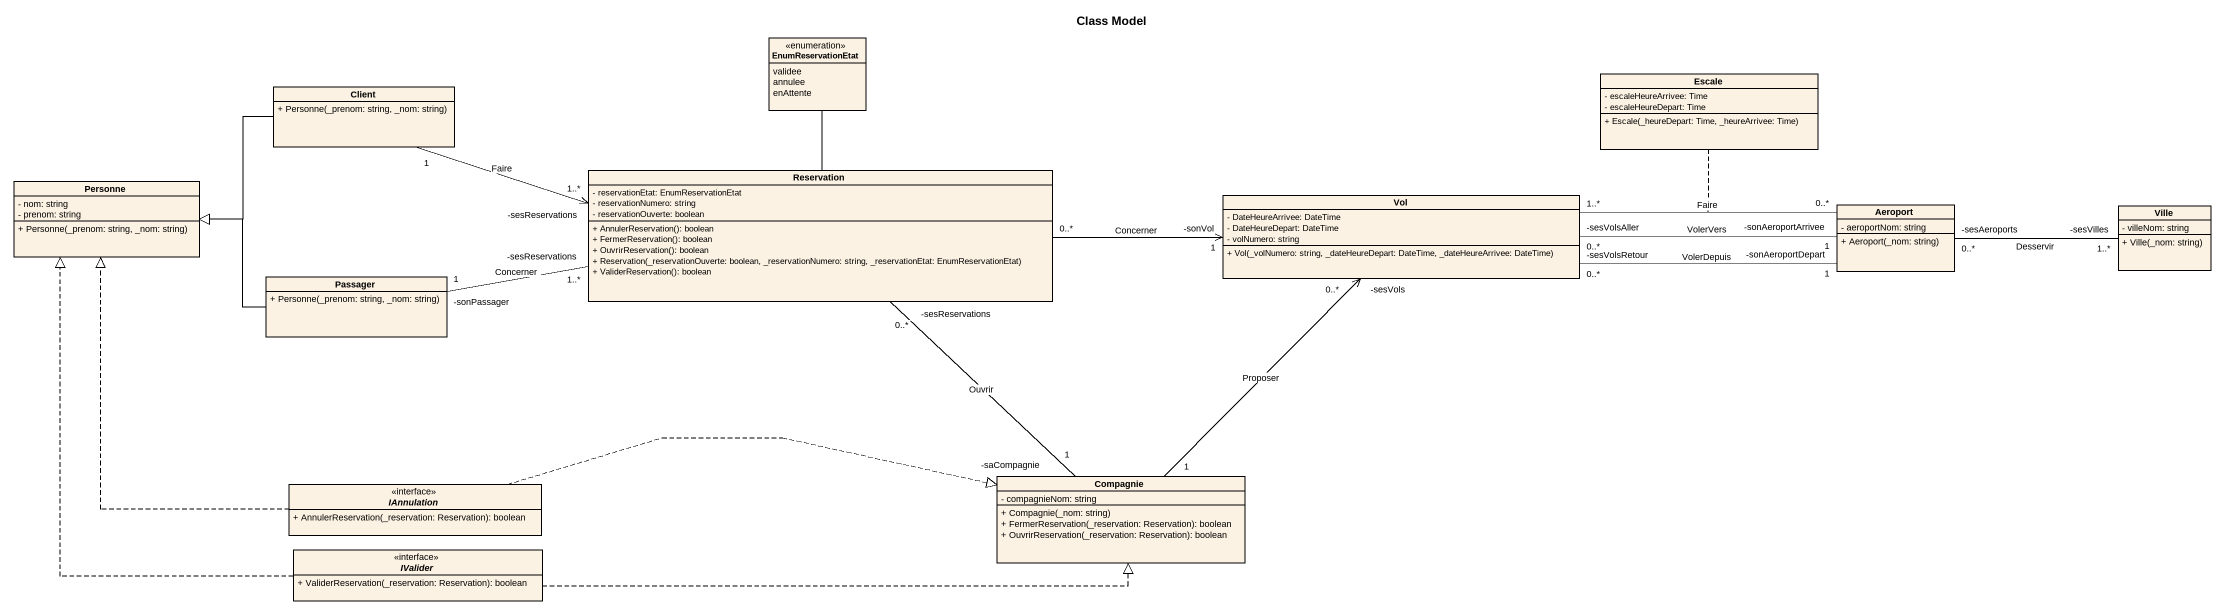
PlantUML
@startuml
title Class Model
hide circle
hide empty members
skinparam classAttributeIconSize 0
enum EnumReservationEtat {
  validee
  annulee
  enAttente
}
class Client {
  + Personne(_prenom: string, _nom: string)
}
class Escale {
  - escaleHeureArrivee: Time
  - escaleHeureDepart: Time
  + Escale(_heureDepart: Time, _heureArrivee: Time)
}
class Personne {
  - nom: string
  - prenom: string
  + Personne(_prenom: string, _nom: string)
}
class Reservation {
  - reservationEtat: EnumReservationEtat
  - reservationNumero: string
  - reservationOuverte: boolean
  + AnnulerReservation(): boolean
  + FermerReservation(): boolean
  + OuvrirReservation(): boolean
  + Reservation(_reservationOuverte: boolean, _reservationNumero: string, _reservationEtat: EnumReservationEtat)
  + ValiderReservation(): boolean
}
class Vol {
  - DateHeureArrivee: DateTime
  - DateHeureDepart: DateTime
  - volNumero: string
  + Vol(_volNumero: string, _dateHeureDepart: DateTime, _dateHeureArrivee: DateTime)
}
class Aeroport {
  - aeroportNom: string
  + Aeroport(_nom: string)
}
class Ville {
  - villeNom: string
  + Ville(_nom: string)
}
class Passager {
  + Personne(_prenom: string, _nom: string)
}
class Compagnie {
  - compagnieNom: string
  + Compagnie(_nom: string)
  + FermerReservation(_reservation: Reservation): boolean
  + OuvrirReservation(_reservation: Reservation): boolean
}
interface IAnnulation <<interface>> {
  + AnnulerReservation(_reservation: Reservation): boolean
}
interface IValider <<interface>> {
  + ValiderReservation(_reservation: Reservation): boolean
}
Client -left-|> Personne
Client "1" -right-> "-sesReservations\n1..*" Reservation : Faire
Reservation -up- EnumReservationEtat
Reservation "0..*" -right-> "-sonVol\n1" Vol : Concerner
Vol "-sesVolsRetour\n0..*" -right- "-sonAeroportDepart\n1" Aeroport : VolerDepuis
Vol "-sesVolsAller\n0..*" -right- "-sonAeroportArrivee\n1" Aeroport : VolerVers
Vol "1..*" -right- "0..*" Aeroport : Faire
(Vol, Aeroport) .. Escale
Aeroport "-sesAeroports\n0..*" -right- "-sesVilles\n1..*" Ville : Desservir
Passager -left-|> Personne
Passager "-sonPassager\n1" -right- "-sesReservations\n1..*" Reservation : Concerner
Compagnie "-saCompagnie\n1" -up- "-sesReservations\n0..*" Reservation : Ouvrir
Compagnie "1" -up-> "-sesVols\n0..*" Vol : Proposer
IAnnulation .up.|> Personne
IAnnulation .right.|> Compagnie
IValider .up.|> Personne
IValider .right.|> Compagnie
@enduml
